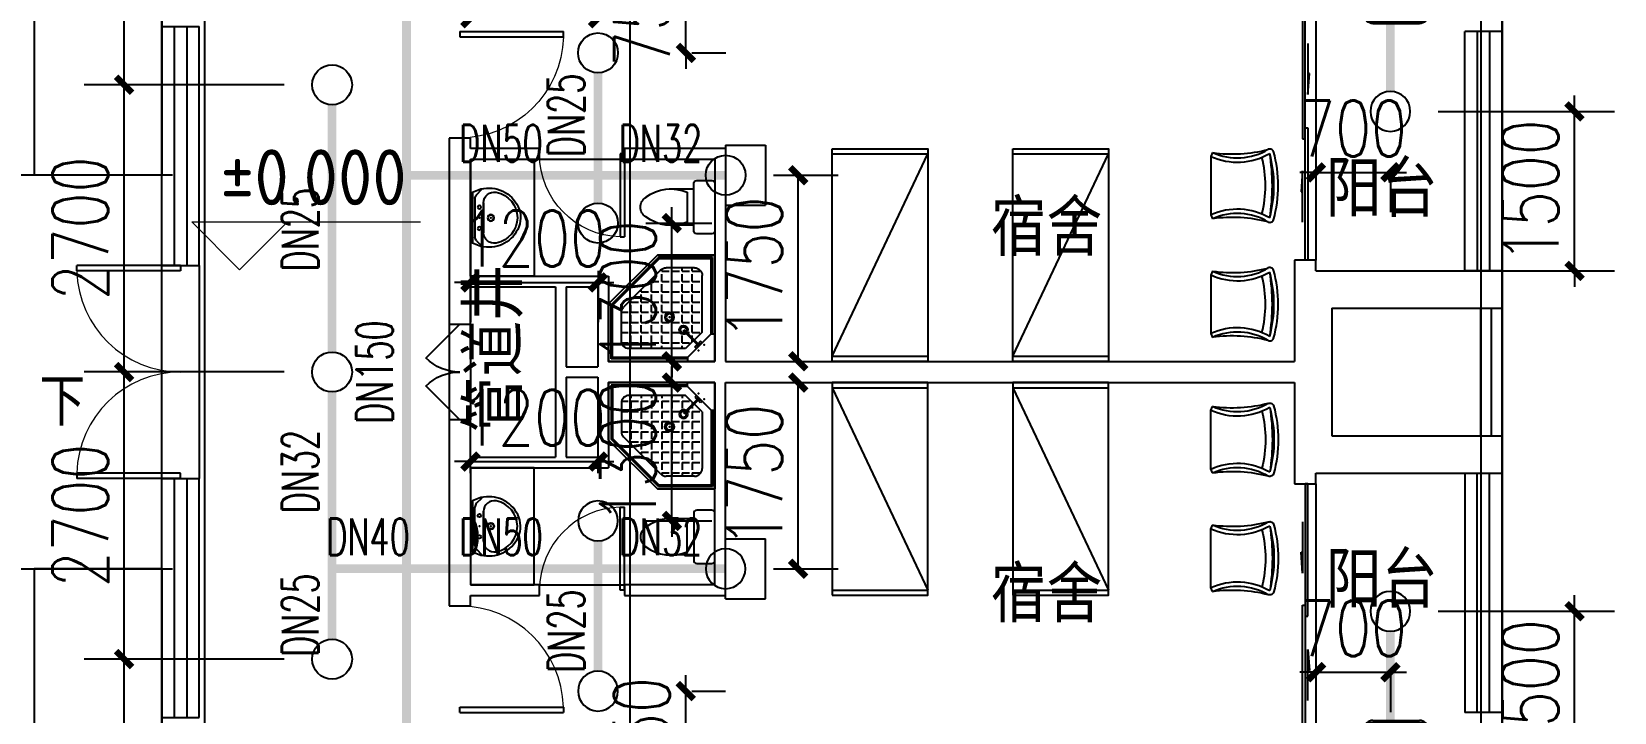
# Model space of a CAD drawing. Extents: x 0 to 2838408, y -923048 to 203859.
# Drawn here: x 2774338 to 2789219, y -232692 to -226292 of the extents above; entities that cross this region are included whole.
import ezdxf

# ---------------------------------------------------------------- set-up
doc = ezdxf.new("R2010")
doc.units = 0
doc.header["$LTSCALE"] = 1000
doc.layers.add('A-ANNO-IDEN-LEVL', color=3, linetype='Continuous', lineweight=0)
doc.layers.add('A-ANNO-TXT', color=7, linetype='Continuous', lineweight=0, plot=False)
for name, color, linetype in [('A-Fixt', 81, 'Continuous'), ('CLAYER', 7, 'Continuous'), ('DIM_喷淋', 3, 'Continuous'), ('DOOR_FIRE', 4, 'Continuous'), ('DOTE', 8, 'Continuous'), ('E2-栏杆', 92, 'Continuous'), ('E2-楼梯、坡道', 52, 'Continuous'), ('EQUIP_喷头', 7, 'Continuous'), ('GROUND', 2, 'Continuous'), ('PIPE-喷淋', 6, 'Continuous'), ('PUB_TEXT', 7, 'Continuous'), ('TEXT_喷淋', 7, 'Continuous'), ('TWT_DIM', 3, 'Continuous'), ('WALL', 9, 'Continuous'), ('WINDOW', 4, 'Continuous'), ('XREF', 8, 'Continuous'), ('洁具', 213, 'Continuous'), ('配景', 3, 'Continuous')]:
    doc.layers.add(name, color=color, linetype=linetype)
doc.styles.add('-黑体_T3', font='', dxfattribs={"width": 0.8})
doc.styles.add('_TCH_DIM_T3', font='SIMPLEX', dxfattribs={"width": 0.75, "bigfont": 'HZTXT'})
doc.styles.add('_TWT_PIPEDN', font='SIMPLEX', dxfattribs={"width": 0.8, "height": 2.3, "bigfont": 'HZTXT'})
doc.styles.get("Standard").update_dxf_attribs({"font": 'geniso.shx', "bigfont": 'hztxt.shx'})
doc.styles.get('-黑体_T3').set_extended_font_data('SimHei')
doc.dimstyles.new('_TWT_ARCH&&150', dxfattribs={"dimtxt": 525, "dimasz": 150, "dimexe": 375, "dimexo": 450, "dimgap": 150, "dimtad": 1, "dimdec": 0, "dimzin": 0, "dimdsep": 46, "dimtxsty": '_TCH_DIM_T3', "dimblk": 'ARCHTICK', "dimcen": 0.09, "dimclrt": 7, "dimazin": 2, "dimtfac": 1, "dimtdec": 0, "dimtix": 1, "dimtmove": 2, "dimatfit": 3, "dimfxl": 1, "dimtolj": 1, "dimtzin": 0, "dimarcsym": 0})

# ---------------------------------------------------------------- blocks, each defined once
blk = doc.blocks.new('1F平面-CAD导入_dwg_Drawing4_t3_dwg_$plan$00001613-474159-1F-927810-1F')
at = {"layer": '洁具'}
for p, q in [((-200, 170), (-430, 170)), ((-30, 250), (-170, 250)), ((-260, -140), (-260, 140)), ((-200, -170), (-200, -220)), ((-170, -250), (-30, -250))]:
    blk.add_line(p, q, dxfattribs=at)
for points in [[(-200, 220), (-200, 170), (-200, -170), (-430, -170)], [(0, -220), (0, 220)]]:
    blk.add_lwpolyline(points, dxfattribs=at)
for centre, radius, start, end in [((-413, -227), 398, 67.4505, 126.6381), ((-170, 220), 30, 90, 180), ((-30, 220), 30, 0, 90), ((-590, 0), 110, 123.4509, 236.5491), ((-413, 227), 398, 233.3619, 292.5495), ((-170, -220), 30, 180, 270), ((-30, -220), 30, 270, 0)]:
    blk.add_arc(centre, radius, start, end, dxfattribs=at)
blk = doc.blocks.new('$lvtry$00000169')
at = {"color": 0}
for p, q in [((259, -36), (259, 0)), ((259, -36), (36, -259)), ((276, -120), (120, -276)), ((151, -144), (298, -291)), ((259, -24), (976, -24)), ((259, -36), (964, -36)), ((270, -213), (270, -143)), ((276, -120), (808, -120)), ((366, -213), (366, -143)), ((462, -213), (462, -143)), ((558, -213), (558, -143)), ((655, -213), (655, -143)), ((751, -213), (751, -143)), ((847, -213), (847, -143)), ((964, -36), (976, -24)), ((964, -36), (964, -525)), ((976, -24), (976, -530)), ((36, -259), (0, -259)), ((24, -259), (24, -976)), ((36, -259), (36, -964)), ((120, -276), (120, -808)), ((144, -151), (291, -298)), ((173, -309), (173, -239)), ((183, -213), (205, -213)), ((220, -213), (243, -213)), ((270, -213), (340, -213)), ((270, -263), (270, -239)), ((366, -213), (436, -213)), ((366, -309), (366, -239)), ((462, -213), (532, -213)), ((462, -309), (462, -239)), ((558, -213), (628, -213)), ((558, -309), (558, -239)), ((655, -213), (725, -213)), ((655, -309), (655, -239)), ((751, -213), (821, -213)), ((751, -309), (751, -239)), ((847, -213), (880, -213)), ((847, -309), (847, -239)), ((880, -192), (880, -460)), ((120, -309), (147, -309)), ((120, -405), (147, -405)), ((173, -309), (243, -309)), ((173, -405), (173, -335)), ((173, -405), (243, -405)), ((173, -501), (173, -431)), ((270, -405), (270, -335)), ((270, -405), (340, -405)), ((270, -501), (270, -431)), ((334, -309), (340, -309)), ((366, -309), (436, -309)), ((366, -405), (366, -335)), ((366, -405), (379, -405)), ((366, -501), (366, -431)), ((462, -309), (532, -309)), ((462, -405), (462, -335)), ((462, -405), (532, -405)), ((462, -501), (462, -431)), ((558, -309), (628, -309)), ((558, -405), (558, -335)), ((558, -405), (628, -405)), ((558, -501), (558, -431)), ((655, -309), (725, -309)), ((655, -405), (655, -335)), ((655, -405), (725, -405)), ((655, -501), (655, -431)), ((751, -309), (821, -309)), ((751, -405), (751, -335)), ((751, -405), (821, -405)), ((751, -501), (751, -431)), ((847, -309), (880, -309)), ((847, -405), (847, -335)), ((847, -405), (880, -405)), ((847, -501), (847, -431)), ((120, -501), (147, -501)), ((173, -501), (243, -501)), ((173, -598), (173, -528)), ((270, -501), (340, -501)), ((270, -598), (270, -528)), ((366, -501), (436, -501)), ((366, -598), (366, -528)), ((462, -501), (532, -501)), ((462, -598), (462, -528)), ((859, -511), (511, -859)), ((964, -525), (525, -964)), ((976, -530), (530, -976)), ((558, -501), (628, -501)), ((558, -598), (558, -528)), ((655, -501), (725, -501)), ((655, -598), (655, -528)), ((751, -501), (821, -501)), ((751, -598), (751, -528)), ((847, -501), (867, -501)), ((964, -525), (976, -530)), ((120, -598), (147, -598)), ((120, -694), (147, -694)), ((173, -598), (243, -598)), ((173, -694), (173, -624)), ((173, -694), (243, -694)), ((173, -790), (173, -720)), ((270, -598), (340, -598)), ((270, -694), (270, -624)), ((270, -694), (340, -694)), ((270, -790), (270, -720)), ((366, -598), (436, -598)), ((366, -694), (366, -624)), ((366, -694), (436, -694)), ((366, -790), (366, -720)), ((462, -598), (532, -598)), ((462, -694), (462, -624)), ((462, -694), (532, -694)), ((462, -790), (462, -720)), ((558, -598), (628, -598)), ((558, -694), (558, -624)), ((558, -694), (628, -694)), ((558, -790), (558, -720)), ((655, -598), (725, -598)), ((655, -694), (655, -624)), ((655, -694), (676, -694)), ((751, -598), (773, -598)), ((120, -790), (147, -790)), ((173, -790), (243, -790)), ((173, -878), (173, -816)), ((192, -880), (460, -880)), ((270, -790), (340, -790)), ((270, -880), (270, -816)), ((366, -790), (436, -790)), ((366, -880), (366, -816)), ((462, -790), (532, -790)), ((462, -880), (462, -816)), ((558, -790), (580, -790)), ((36, -964), (24, -976)), ((24, -976), (530, -976)), ((36, -964), (525, -964)), ((525, -964), (530, -976))]:
    blk.add_line(p, q, dxfattribs=at)
blk.add_lwpolyline([(0, 0), (0, -1000), (540, -1000), (1000, -540), (1000, 0)], close=True)
for points in [[(0, 0), (0, -1000)], [(0, 0), (1000, 0)], [(1000, 0), (1000, -540)], [(190, -136), (178, -148), (162, -132), (174, -121)], [(136, -190), (148, -178), (132, -162), (121, -174)], [(1000, -540), (540, -1000)], [(0, -1000), (540, -1000)]]:
    blk.add_lwpolyline(points, close=True, dxfattribs=at)
for radius in [43.8, 31.1]:
    blk.add_circle((416, -428), radius, dxfattribs=at)
for centre, radius, start, end in [((808, -192), 72, 0, 90), ((296, -296), 40.6, 142.583, 128.4197), ((296, -296), 28.6, 145.828, 125.6599), ((808, -460), 72, 315, 0), ((192, -808), 72, 180, 270), ((460, -808), 72, 270, 315)]:
    blk.add_arc(centre, radius, start, end, dxfattribs=at)
for p in [(156, -102, 0), (103, -156, 0), (416, -428, 0)]:
    blk.add_point(p, dxfattribs=at)
blk = doc.blocks.new('$lvtry$00000178')
at = {"color": 0}
for p, q in [((-238, 0), (238, 0)), ((-214, -36), (-272, -91)), ((-180, -23), (180, -23)), ((-142, -105), (140, -105)), ((140, -105), (-142, -105)), ((216, -37), (268, -91))]:
    blk.add_line(p, q, dxfattribs=at)
blk.add_lwpolyline([(-104, -430, 0.224698), (110, -425, 0.348046), (269, -79), (239, 0), (-241, 0), (-271, -79, 0.356844)], format="xyb", close=True, dxfattribs=at)
for centre, radius in [((-100, -65), 16.3), ((1, -172), 31.6), ((100, -65), 16.3)]:
    blk.add_circle(centre, radius, dxfattribs=at)
at = {"color": 0, "lineweight": 13}
blk.add_circle((1, -172), 23, dxfattribs=at)
at = {"color": 0}
for centre, radius, start, end in [((-142, -205), 100, 90, 190.5602), ((-180, -73), 50, 90, 133.181), ((140, -205), 100, 349.4398, 90), ((180, -73), 50, 44.5607, 90), ((-1, -179), 243, 190.5602, 349.4398)]:
    blk.add_arc(centre, radius, start, end, dxfattribs=at)
for p in [(0, -65), (1, -172)]:
    blk.add_point(p, dxfattribs=at)
blk = doc.blocks.new('A$C70365C93')
at = {"layer": '洁具'}
blk.add_lwpolyline([(-1900, 2300), (-1900, 1700), (-800, 1700), (-800, 2300)], close=True, dxfattribs=at)
blk.add_blockref('$lvtry$00000178', (-1350, 2280), dxfattribs=at)
at = {"layer": '洁具', "rotation": 180}
blk.add_blockref('$lvtry$00000169', (0, 0), dxfattribs=at)
at = {"layer": '洁具', "extrusion": (0, 0, -1), "xscale": -1, "zscale": -1, "rotation": 90}
blk.add_blockref('1F平面-CAD导入_dwg_Drawing4_t3_dwg_$plan$00001613-474159-1F-927810-1F', (1450, 0), dxfattribs=at)
blk = doc.blocks.new('单人床')
at = {"layer": 'A-Fixt'}
for p, q in [((47774, 13973), (48674, 13973)), ((47774, 12073), (48674, 13973)), ((47774, 12073), (48674, 12073))]:
    blk.add_line(p, q, dxfattribs=at)
blk.add_lwpolyline([(47774, 14023), (48674, 14023), (48674, 12023), (47774, 12023), (47774, 14023)], dxfattribs=at)
blk = doc.blocks.new('CH_AP01')
for p, q in [((-311, 17), (-275, 0)), ((-275, 0), (275, 0)), ((275, 0), (311, 17))]:
    blk.add_line(p, q)
for centre, radius, start, end in [((0, -579), 1213, 74.7104, 105.2896), ((-307, 555), 37.8, 100.1859, 202.8359), ((-1658, 202), 1360, 352.1659, 14.4283), ((-824, 250), 563, 335.5038, 31.0903), ((0, -579), 1173, 75.0287, 104.9713), ((0, -1278), 1857, 80.611, 99.389), ((-824, 250), 603, 335.5038, 30.2691), ((0, -579), 1093, 75.8767, 104.1233), ((824, 250), 603, 149.7309, 204.4962), ((824, 250), 563, 148.9097, 204.4962), ((1658, 202), 1360, 165.5717, 187.8341), ((307, 555), 37.8, 337.1641, 79.8141)]:
    blk.add_arc(centre, radius, start, end)
blk = doc.blocks.new('A$C61295E98')
at = {"color": 3}
for p, q in [((544, 598), (0, 598)), ((0, 598), (0, 0)), ((161, 598), (161, 0)), ((170, 0), (170, 598)), ((603, 572), (603, 26)), ((624, 518), (624, 80)), ((544, 0), (0, 0))]:
    blk.add_line(p, q, dxfattribs=at)
for points in [[(82, 540), (75, 540), (75, 577), (82, 577)], [(82, 453), (75, 453), (75, 490), (82, 490)], [(82, 353), (75, 353), (75, 389), (82, 389)]]:
    blk.add_lwpolyline(points, close=True, dxfattribs=at)
for centre in [(74, 250), (74, 164), (74, 71)]:
    blk.add_circle(centre, 15.7, dxfattribs=at)
for centre, start, end in [((544, 518), 360, 90), ((544, 80), 270, 0)]:
    blk.add_arc(centre, 80, start, end, dxfattribs=at)
blk = doc.blocks.new('宿舍')
at = {"layer": 'A-Fixt'}
for p, q in [((47854, 13802), (48354, 15702)), ((48354, 13802), (47854, 15702)), ((47854, 13802), (48354, 13802))]:
    blk.add_line(p, q, dxfattribs=at)
for points in [[(47854, 8602), (48354, 8602), (48354, 15702), (47854, 15702)], [(47854, 10676), (47970, 10676), (47970, 11743), (47854, 11743)]]:
    blk.add_lwpolyline(points, close=True, dxfattribs=at)
at = {"xscale": -1, "rotation": 90}
for p in [(63677, 60475), (63677, 58775)]:
    blk.add_blockref('单人床', p, dxfattribs=at)
at = {"layer": 'A-Fixt', "xscale": -1, "rotation": 180}
for p in [(50002, 9140), (51117, 9140)]:
    blk.add_blockref('CH_AP01', p, dxfattribs=at)
at = {"layer": '配景', "color": 252}
blk.add_blockref('A$C61295E98', (47854, 7097), dxfattribs=at)
blk = doc.blocks.new('$TCHSYS$WIN2D')
for p, q in [((-0.5, 0.5), (0.5, 0.5)), ((-0.5, 0.5), (-0.5, -0.5)), ((0.5, 0.5), (0.5, -0.5)), ((0.5, 0.1667), (-0.5, 0.1667)), ((0.5, -0.1667), (-0.5, -0.1667)), ((-0.5, -0.5), (0.5, -0.5))]:
    blk.add_line(p, q)
blk = doc.blocks.new('$DorLib2D$00000002')
for p, q in [((-0.5, 0), (-0.5, 0.4875)), ((-0.475, 0.4875), (-0.5, 0.4875)), ((-0.475, 0), (-0.475, 0.4875)), ((0.475, 0), (0.475, 0.4875)), ((0.475, 0.4875), (0.5, 0.4875)), ((0.5, 0), (0.5, 0.4875)), ((-0.5, 0), (-0.475, 0)), ((0.5, 0), (0.475, 0))]:
    blk.add_line(p, q)
at = {"lineweight": 13}
for centre, start, end in [((-0.4875, 0), 0, 88.53072), ((0.4875, 0), 91.46928, 180)]:
    blk.add_arc(centre, 0.4875, start, end, dxfattribs=at)
blk = doc.blocks.new('$DorLib2D$00000116')
at = {"color": 0}
for p, q in [((-0.5, 0), (-0.146, 0.354)), ((0.5, 0), (0.146, 0.354))]:
    blk.add_line(p, q, dxfattribs=at)
for centre, start, end in [((-0.5, 0), 0, 45), ((0.5, 0), 135, 180)]:
    blk.add_arc(centre, 0.5, start, end, dxfattribs=at)
blk = doc.blocks.new('$DorLib2D$00000001')
for p, q in [((0.45, 0.975), (0.5, 0.975)), ((0.45, 0), (0.45, 0.975)), ((0.5, 0), (0.5, 0.975)), ((0.5, 0), (0.45, 0))]:
    blk.add_line(p, q)
at = {"lineweight": 13}
blk.add_arc((0.475, 0), 0.975, 91.4693, 180, dxfattribs=at)
blk = doc.blocks.new('$DorLib2D$00000131')
at = {"color": 0, "linetype": 'Continuous'}
for p, q in [((0.15, 0.125), (0.2319, 0.1973)), ((0.2319, 0.1973), (0.2319, 0.125)), ((-0.5, 0.125), (-0.5, 0)), ((0.0192, 0.125), (-0.5, 0.125)), ((0.0192, 0), (0.0192, 0.125)), ((0.35, 0.125), (0.15, 0.125)), ((-0.5, 0), (0.0192, 0)), ((-0.024, 0), (0.5, 0)), ((-0.024, -0.125), (-0.024, 0)), ((0.5, 0), (0.5, -0.125)), ((-0.35, -0.125), (-0.15, -0.125)), ((-0.2319, -0.1973), (-0.2319, -0.125)), ((-0.15, -0.125), (-0.2319, -0.1973)), ((0.5, -0.125), (-0.024, -0.125))]:
    blk.add_line(p, q, dxfattribs=at)
blk = doc.blocks.new('$WINLIB2D$00000001')
at = {"color": 0}
for points in [[(-0.5, 0.5), (-0.5, -0.5)], [(-0.5, 0.5), (0.5, 0.5)], [(0.5, -0.5), (0.5, 0.5)], [(0.5, 0.1667), (-0.5, 0.1667)], [(0.5, -0.1667), (-0.5, -0.1667)], [(-0.5, -0.5), (0.5, -0.5)]]:
    blk.add_lwpolyline(points, dxfattribs=at)
blk = doc.blocks.new('1F1')
at = {"layer": 'A-ANNO-IDEN-LEVL'}
for p, q in [((2440247.4, -228531.4), (2439797.4, -228081.4)), ((2439797.4, -228081.4), (2441948.3, -228081.4)), ((2440247.4, -228531.4), (2440697.4, -228081.4))]:
    blk.add_line(p, q, dxfattribs=at)
at = {"layer": 'DOOR_FIRE'}
for p, q in [((2442216.7, -229042.2), (2442216.7, -229942.2)), ((2442416.7, -229042.2), (2442416.7, -229942.2))]:
    blk.add_line(p, q, dxfattribs=at)
at = {"layer": 'DOTE'}
for p, q in [((2439916.7, -187892.2), (2439916.7, -271092.2)), ((2443916.7, -187892.2), (2443916.7, -271092.2)), ((2451916.7, -187892.2), (2451916.7, -271092.2))]:
    blk.add_line(p, q, dxfattribs=at)
at = {"layer": 'E2-栏杆'}
for points in [[(2451916.7, -230092.2), (2451916.7, -228892.2)], [(2452016.7, -230092.2), (2452016.7, -228892.2)]]:
    blk.add_lwpolyline(points, dxfattribs=at)
at = {"layer": 'E2-楼梯、坡道'}
blk.add_lwpolyline([(2439616.7, -227642.2), (2437816.7, -227642.2), (2437816.7, -231342.2), (2439616.7, -231342.2)], dxfattribs=at)
at = {"layer": 'GROUND'}
for p, q in [((2452116.7, -269292.2), (2452116.7, -189692.2)), ((2438316.7, -203192.2), (2438316.7, -227642.2)), ((2439516.7, -227642.2), (2438316.7, -227642.2)), ((2438316.7, -231342.2), (2438316.7, -249392.2)), ((2439516.7, -231342.2), (2438316.7, -231342.2))]:
    blk.add_line(p, q, dxfattribs=at)
for points in [[(2439516.7, -203192.2), (2439516.7, -227642.2)], [(2439516.7, -231342.2), (2439516.7, -249392.2)]]:
    blk.add_lwpolyline(points, dxfattribs=at)
at = {"layer": 'WALL'}
for p, q in [((2442416.7, -227292.2), (2442216.7, -227292.2)), ((2442216.7, -227292.2), (2442216.7, -227392.2)), ((2442416.7, -227392.2), (2442416.7, -227292.2)), ((2442216.7, -227392.2), (2442216.7, -228592.2)), ((2443066.7, -227392.2), (2442416.7, -227392.2)), ((2442416.7, -227492.2), (2442416.7, -228592.2)), ((2442416.7, -227492.2), (2443066.7, -227492.2)), ((2443066.7, -227492.2), (2443066.7, -227392.2)), ((2444816.7, -227392.2), (2443866.7, -227392.2)), ((2443866.7, -227392.2), (2443866.7, -227492.2)), ((2443866.7, -227492.2), (2444716.7, -227492.2)), ((2444716.7, -227492.2), (2444716.7, -229392.2)), ((2444816.7, -227392.2), (2444816.7, -229392.2)), ((2450366.7, -228442.2), (2450166.7, -228442.2)), ((2450166.7, -228442.2), (2450166.7, -228792.2)), ((2450366.7, -228542.2), (2450366.7, -228442.2)), ((2450366.7, -228542.2), (2451766.7, -228542.2)), ((2452116.7, -228542.2), (2451766.7, -228542.2)), ((2452116.7, -228892.2), (2452116.7, -228542.2)), ((2442216.7, -228592.2), (2442216.7, -229042.2)), ((2442416.7, -228592.2), (2443216.7, -228592.2)), ((2442416.7, -229042.2), (2442416.7, -228692.2)), ((2442416.7, -228692.2), (2443216.7, -228692.2)), ((2443216.7, -228592.2), (2443716.7, -228592.2)), ((2443216.7, -228692.2), (2443216.7, -229492.2)), ((2443316.7, -228692.2), (2443616.7, -228692.2)), ((2443316.7, -228692.2), (2443316.7, -229442.2)), ((2443616.7, -228692.2), (2443616.7, -229442.2)), ((2443716.7, -228592.2), (2443716.7, -229392.2)), ((2450166.7, -228792.2), (2450166.7, -229392.2)), ((2450516.7, -228892.2), (2450516.7, -229492.2)), ((2450516.7, -228892.2), (2452116.7, -228892.2)), ((2442216.7, -229042.2), (2442416.7, -229042.2)), ((2443316.7, -229442.2), (2443616.7, -229442.2)), ((2443716.7, -229392.2), (2444716.7, -229392.2)), ((2444816.7, -229392.2), (2450166.7, -229392.2)), ((2443216.7, -229492.2), (2443216.7, -230292.2)), ((2443316.7, -229542.2), (2443316.7, -230292.2)), ((2443316.7, -229542.2), (2443616.7, -229542.2)), ((2443616.7, -229542.2), (2443616.7, -230292.2)), ((2443716.7, -229592.2), (2443716.7, -230392.2)), ((2443716.7, -229592.2), (2444716.7, -229592.2)), ((2444716.7, -231492.2), (2444716.7, -229592.2)), ((2444816.7, -231592.2), (2444816.7, -229592.2)), ((2444816.7, -229592.2), (2450166.7, -229592.2)), ((2450166.7, -229592.2), (2450166.7, -230192.2)), ((2450516.7, -229492.2), (2450516.7, -230092.2)), ((2442416.7, -229942.2), (2442216.7, -229942.2)), ((2442216.7, -229942.2), (2442216.7, -230392.2)), ((2442416.7, -230292.2), (2442416.7, -229942.2)), ((2450166.7, -230192.2), (2450166.7, -230542.2)), ((2450516.7, -230092.2), (2452116.7, -230092.2)), ((2452116.7, -230442.2), (2452116.7, -230092.2)), ((2442416.7, -230292.2), (2443216.7, -230292.2)), ((2443316.7, -230292.2), (2443616.7, -230292.2)), ((2442216.7, -230392.2), (2442216.7, -231592.2)), ((2442416.7, -230392.2), (2442416.7, -231492.2)), ((2442416.7, -230392.2), (2443216.7, -230392.2)), ((2443216.7, -230392.2), (2443716.7, -230392.2)), ((2450366.7, -230542.2), (2450366.7, -230442.2)), ((2450366.7, -230442.2), (2451766.7, -230442.2)), ((2451766.7, -230442.2), (2452116.7, -230442.2)), ((2450166.7, -230542.2), (2450366.7, -230542.2)), ((2443066.7, -231492.2), (2442416.7, -231492.2)), ((2443066.7, -231592.2), (2443066.7, -231492.2)), ((2444716.7, -231492.2), (2443866.7, -231492.2)), ((2443866.7, -231492.2), (2443866.7, -231592.2)), ((2442216.7, -231592.2), (2442216.7, -231692.2)), ((2442216.7, -231692.2), (2442416.7, -231692.2)), ((2442416.7, -231592.2), (2443066.7, -231592.2)), ((2442416.7, -231692.2), (2442416.7, -231592.2)), ((2443866.7, -231592.2), (2444816.7, -231592.2))]:
    blk.add_line(p, q, dxfattribs=at)
blk.add_lwpolyline([(2439516.7, -201708), (2452116.7, -201692.2), (2452116.7, -257292.2), (2439516.7, -257308)], close=True, dxfattribs=at)
at = {"layer": 'WINDOW'}
for p, q in [((2450366.7, -226042.2), (2450366.7, -228442.2)), ((2443066.7, -227492.2), (2443866.7, -227492.2)), ((2439866.7, -228492.2), (2439866.7, -230492.2)), ((2450366.7, -230542.2), (2450366.7, -232942.2)), ((2443066.7, -231492.2), (2443866.7, -231492.2))]:
    blk.add_line(p, q, dxfattribs=at)
at = {"xscale": -1}
for name, p, rotation in [('宿舍', (2458518.4, -177738.4), 90.00000000864915), ('A$C70365C93', (2444716.7, -229392.2), 90)]:
    blk.add_blockref(name, p, dxfattribs=dict(at, rotation=rotation))
for name, p, rotation in [('A$C70365C93', (2444716.7, -229592.2), 90), ('宿舍', (2458518.4, -281246), 90.00000000459067)]:
    blk.add_blockref(name, p, dxfattribs=dict(rotation=rotation))
at = {"layer": 'DOOR_FIRE', "xscale": 900, "yscale": -900, "zscale": 200, "rotation": 269.9999999999852}
blk.add_blockref('$DorLib2D$00000116', (2442316.7, -229492.2), dxfattribs=at)
at = {"layer": 'WINDOW'}
for name, p, xscale, yscale, zscale, rotation in [('$DorLib2D$00000131', (2450266.7, -227242.2), -2400, 200, -2400, 270), ('$TCHSYS$WIN2D', (2439691.7, -227367.2), -2249.999999997905, -350, -2249.999999997905, 270.0000000003765), ('$DorLib2D$00000001', (2442316.7, -226792.2), 1000, -1000, 1000, 90), ('$WINLIB2D$00000001', (2451941.7, -227417.2), 2249.999999993481, 350, 2249.999999993481, 90), ('$DorLib2D$00000002', (2439691.7, -229492.2), -2000, -2000, -2000, 270.0000000003765), ('$TCHSYS$WIN2D', (2439691.7, -231617.2), -2249.999999997905, -350, -2249.999999997905, 270.0000000003765), ('$WINLIB2D$00000001', (2451941.7, -231567.2), -2249.999999993481, 350, -2249.999999993481, 90), ('$DorLib2D$00000131', (2450266.7, -231742.2), 2400, 200, 2400, 270), ('$DorLib2D$00000001', (2442316.7, -232192.2), -1000, -1000, -1000, 90)]:
    blk.add_blockref(name, p, dxfattribs=dict(at, xscale=xscale, yscale=yscale, zscale=zscale, rotation=rotation))
at = {"layer": 'WINDOW', "xscale": 800, "zscale": 800}
for p, yscale in [((2443466.7, -227442.2), -800), ((2443466.7, -231542.2), 800)]:
    blk.add_blockref('$DorLib2D$00000001', p, dxfattribs=dict(at, yscale=yscale))
at = {"layer": 'A-ANNO-TXT', "color": 7}
blk.add_text('%%P0.000', height=525, dxfattribs=at).set_placement((2440065.4, -227923.9))
at = {"layer": 'A-ANNO-TXT', "color": 7, "style": '-黑体_T3', "width": 0.8}
blk.add_text('下', height=394.3, dxfattribs=at).set_placement((2438364.6, -229954.7))
at = {"layer": 'CLAYER'}
blk.add_text('管道井', height=525, rotation=90, dxfattribs=at).set_placement((2442903.7, -230059.8))
at = {"layer": 'PUB_TEXT'}
for s, p in [('阳台', (2450461.5, -228034.4)), ('宿舍', (2447308.9, -228400.1)), ('阳台', (2450461.5, -231709.9)), ('宿舍', (2447308.9, -231845.6))]:
    blk.add_text(s, height=525, dxfattribs=at).set_placement(p)
blk = doc.blocks.new('_ArchTick')
at = {"color": 0, "linetype": 'ByBlock', "const_width": 0.4}
blk.add_lwpolyline([(-0.5, -0.5), (0.5, 0.5)], dxfattribs=at)
blk = doc.blocks.new('*D1227')
at = {"layer": 'Defpoints', "color": 0, "linetype": 'ByBlock', "transparency": 16777216}
for p in [(2787113, -231742), (2788844, -231742), (2787113, -233242)]:
    blk.add_point(p, dxfattribs=at)
at = {"layer": 'TWT_DIM', "color": 0, "linetype": 'ByBlock', "lineweight": -2, "transparency": 16777216}
for p, q in [((2788844, -231742), (2788844, -231592)), ((2787563, -231742), (2789219, -231742)), ((2788844, -233242), (2788844, -231742)), ((2787563, -233242), (2789219, -233242)), ((2788844, -233242), (2788844, -233392))]:
    blk.add_line(p, q, dxfattribs=at)
at = {"layer": 'TWT_DIM', "color": 0, "linetype": 'ByBlock', "lineweight": -2, "transparency": 16777216, "xscale": 150, "yscale": 150, "zscale": 150}
for p, rotation in [((2788844, -231742), 270), ((2788844, -233242), 90)]:
    blk.add_blockref('_ArchTick', p, dxfattribs=dict(at, rotation=rotation))
at = {"layer": 'TWT_DIM', "color": 7, "linetype": 'ByBlock', "transparency": 16777216, "insert": (2788431, -232492), "char_height": 525, "attachment_point": 5, "rotation": 90, "style": '_TCH_DIM_T3'}
blk.add_mtext('\\A1;1500', dxfattribs=at)
blk = doc.blocks.new('*D1228')
at = {"layer": 'Defpoints', "color": 0, "linetype": 'ByBlock', "transparency": 16777216}
for p in [(2786413, -231842), (2787113, -231842), (2787113, -232315)]:
    blk.add_point(p, dxfattribs=at)
at = {"layer": 'TWT_DIM', "color": 0, "linetype": 'ByBlock', "lineweight": -2, "transparency": 16777216}
for p, q in [((2786413, -232315), (2786263, -232315)), ((2786413, -232292), (2786413, -232690)), ((2786413, -232315), (2787113, -232315)), ((2787113, -232292), (2787113, -232690)), ((2787113, -232315), (2787263, -232315))]:
    blk.add_line(p, q, dxfattribs=at)
at = {"layer": 'TWT_DIM', "color": 0, "linetype": 'ByBlock', "lineweight": -2, "transparency": 16777216, "xscale": 150, "yscale": 150, "zscale": 150}
blk.add_blockref('_ArchTick', (2786413, -232315), dxfattribs=at)
at = {"layer": 'TWT_DIM', "color": 0, "linetype": 'ByBlock', "lineweight": -2, "transparency": 16777216, "xscale": 150, "yscale": 150, "zscale": 150, "rotation": 180}
blk.add_blockref('_ArchTick', (2787113, -232315), dxfattribs=at)
at = {"layer": 'TWT_DIM', "color": 7, "linetype": 'ByBlock', "transparency": 16777216, "insert": (2786763, -231902), "char_height": 525, "attachment_point": 5, "style": '_TCH_DIM_T3'}
blk.add_mtext('\\A1;700', dxfattribs=at)
blk = doc.blocks.new('*D1237')
at = {"layer": 'Defpoints', "color": 0, "linetype": 'ByBlock', "transparency": 16777216}
for p in [(2779663, -228092), (2780357, -228092), (2779663, -229392)]:
    blk.add_point(p, dxfattribs=at)
at = {"layer": 'TWT_DIM', "color": 0, "linetype": 'ByBlock', "lineweight": -2, "transparency": 16777216}
for p, q in [((2780357, -228092), (2780357, -227942)), ((2780113, -228092), (2780732, -228092)), ((2780357, -229392), (2780357, -228092)), ((2780113, -229392), (2780732, -229392)), ((2780357, -229392), (2780357, -229542))]:
    blk.add_line(p, q, dxfattribs=at)
at = {"layer": 'TWT_DIM', "color": 0, "linetype": 'ByBlock', "lineweight": -2, "transparency": 16777216, "xscale": 150, "yscale": 150, "zscale": 150}
for p, rotation in [((2780357, -228092), 270), ((2780357, -229392), 90)]:
    blk.add_blockref('_ArchTick', p, dxfattribs=dict(at, rotation=rotation))
at = {"layer": 'TWT_DIM', "color": 7, "linetype": 'ByBlock', "transparency": 16777216, "insert": (2779945, -228742), "char_height": 525, "attachment_point": 5, "rotation": 90, "style": '_TCH_DIM_T3'}
blk.add_mtext('\\A1;1300', dxfattribs=at)
blk = doc.blocks.new('*D1238')
at = {"layer": 'Defpoints', "color": 0, "linetype": 'ByBlock', "transparency": 16777216}
for p in [(2779663, -229592), (2780357, -229592), (2779663, -230892)]:
    blk.add_point(p, dxfattribs=at)
at = {"layer": 'TWT_DIM', "color": 0, "linetype": 'ByBlock', "lineweight": -2, "transparency": 16777216}
for p, q in [((2780357, -229592), (2780357, -229442)), ((2780113, -229592), (2780732, -229592)), ((2780357, -230892), (2780357, -229592)), ((2780113, -230892), (2780732, -230892)), ((2780357, -230892), (2780357, -231042))]:
    blk.add_line(p, q, dxfattribs=at)
at = {"layer": 'TWT_DIM', "color": 0, "linetype": 'ByBlock', "lineweight": -2, "transparency": 16777216, "xscale": 150, "yscale": 150, "zscale": 150}
for p, rotation in [((2780357, -229592), 270), ((2780357, -230892), 90)]:
    blk.add_blockref('_ArchTick', p, dxfattribs=dict(at, rotation=rotation))
at = {"layer": 'TWT_DIM', "color": 7, "linetype": 'ByBlock', "transparency": 16777216, "insert": (2779945, -230242), "char_height": 525, "attachment_point": 5, "rotation": 90, "style": '_TCH_DIM_T3'}
blk.add_mtext('\\A1;1300', dxfattribs=at)
blk = doc.blocks.new('*D1239')
at = {"layer": 'Defpoints', "color": 0, "linetype": 'ByBlock', "transparency": 16777216}
for p in [(2780863, -229592), (2781545, -229592), (2780863, -231342)]:
    blk.add_point(p, dxfattribs=at)
at = {"layer": 'TWT_DIM', "color": 0, "linetype": 'ByBlock', "lineweight": -2, "transparency": 16777216}
for p, q in [((2781313, -229592), (2781920, -229592)), ((2781545, -231342), (2781545, -229592)), ((2781313, -231342), (2781920, -231342))]:
    blk.add_line(p, q, dxfattribs=at)
at = {"layer": 'TWT_DIM', "color": 0, "linetype": 'ByBlock', "lineweight": -2, "transparency": 16777216, "xscale": 150, "yscale": 150, "zscale": 150}
for p, rotation in [((2781545, -229592), 90), ((2781545, -231342), 270)]:
    blk.add_blockref('_ArchTick', p, dxfattribs=dict(at, rotation=rotation))
at = {"layer": 'TWT_DIM', "color": 7, "linetype": 'ByBlock', "transparency": 16777216, "insert": (2781132, -230467), "char_height": 525, "attachment_point": 5, "rotation": 90, "style": '_TCH_DIM_T3'}
blk.add_mtext('\\A1;1750', dxfattribs=at)
blk = doc.blocks.new('*D1240')
at = {"layer": 'Defpoints', "color": 0, "linetype": 'ByBlock', "transparency": 16777216}
for p in [(2780094, -232492), (2780487, -232492), (2780094, -233242)]:
    blk.add_point(p, dxfattribs=at)
at = {"layer": 'TWT_DIM', "color": 0, "linetype": 'ByBlock', "lineweight": -2, "transparency": 16777216}
for p, q in [((2780487, -232492), (2780487, -232342)), ((2780487, -233242), (2780487, -232492)), ((2780544, -232492), (2780862, -232492)), ((2780487, -233242), (2780487, -233392)), ((2780544, -233242), (2780862, -233242))]:
    blk.add_line(p, q, dxfattribs=at)
at = {"layer": 'TWT_DIM', "color": 0, "linetype": 'ByBlock', "lineweight": -2, "transparency": 16777216, "xscale": 150, "yscale": 150, "zscale": 150}
for p, rotation in [((2780487, -232492), 270), ((2780487, -233242), 90)]:
    blk.add_blockref('_ArchTick', p, dxfattribs=dict(at, rotation=rotation))
at = {"layer": 'TWT_DIM', "color": 7, "linetype": 'ByBlock', "transparency": 16777216, "insert": (2780075, -232867), "char_height": 525, "attachment_point": 5, "rotation": 90, "style": '_TCH_DIM_T3'}
blk.add_mtext('\\A1;750', dxfattribs=at)
blk = doc.blocks.new('*D1241')
at = {"layer": 'Defpoints', "color": 0, "linetype": 'ByBlock', "transparency": 16777216}
for p in [(2779663, -230334), (2778463, -230892), (2779663, -230892)]:
    blk.add_point(p, dxfattribs=at)
at = {"layer": 'TWT_DIM', "color": 0, "linetype": 'ByBlock', "lineweight": -2, "transparency": 16777216}
for p, q in [((2778463, -230442), (2778463, -229959)), ((2779663, -230442), (2779663, -229959)), ((2778463, -230334), (2778313, -230334)), ((2778463, -230334), (2779663, -230334)), ((2779663, -230334), (2779813, -230334))]:
    blk.add_line(p, q, dxfattribs=at)
at = {"layer": 'TWT_DIM', "color": 0, "linetype": 'ByBlock', "lineweight": -2, "transparency": 16777216, "xscale": 150, "yscale": 150, "zscale": 150}
blk.add_blockref('_ArchTick', (2778463, -230334), dxfattribs=at)
at = {"layer": 'TWT_DIM', "color": 0, "linetype": 'ByBlock', "lineweight": -2, "transparency": 16777216, "xscale": 150, "yscale": 150, "zscale": 150, "rotation": 180}
blk.add_blockref('_ArchTick', (2779663, -230334), dxfattribs=at)
at = {"layer": 'TWT_DIM', "color": 7, "linetype": 'ByBlock', "transparency": 16777216, "insert": (2779063, -229922), "char_height": 525, "attachment_point": 5, "style": '_TCH_DIM_T3'}
blk.add_mtext('\\A1;1200', dxfattribs=at)
blk = doc.blocks.new('*D1242')
at = {"layer": 'Defpoints', "color": 0, "linetype": 'ByBlock', "transparency": 16777216}
for p in [(2780863, -227642), (2781545, -227642), (2780863, -229392)]:
    blk.add_point(p, dxfattribs=at)
at = {"layer": 'TWT_DIM', "color": 0, "linetype": 'ByBlock', "lineweight": -2, "transparency": 16777216}
for p, q in [((2781313, -227642), (2781920, -227642)), ((2781545, -229392), (2781545, -227642)), ((2781313, -229392), (2781920, -229392))]:
    blk.add_line(p, q, dxfattribs=at)
at = {"layer": 'TWT_DIM', "color": 0, "linetype": 'ByBlock', "lineweight": -2, "transparency": 16777216, "xscale": 150, "yscale": 150, "zscale": 150}
for p, rotation in [((2781545, -227642), 90), ((2781545, -229392), 270)]:
    blk.add_blockref('_ArchTick', p, dxfattribs=dict(at, rotation=rotation))
at = {"layer": 'TWT_DIM', "color": 7, "linetype": 'ByBlock', "transparency": 16777216, "insert": (2781132, -228517), "char_height": 525, "attachment_point": 5, "rotation": 90, "style": '_TCH_DIM_T3'}
blk.add_mtext('\\A1;1750', dxfattribs=at)
blk = doc.blocks.new('*D1243')
at = {"layer": 'Defpoints', "color": 0, "linetype": 'ByBlock', "transparency": 16777216}
for p in [(2780095, -225742), (2780489, -225742), (2780095, -226492)]:
    blk.add_point(p, dxfattribs=at)
at = {"layer": 'TWT_DIM', "color": 0, "linetype": 'ByBlock', "lineweight": -2, "transparency": 16777216}
for p, q in [((2780489, -225742), (2780489, -225592)), ((2780489, -226492), (2780489, -225742)), ((2780545, -225742), (2780864, -225742)), ((2780489, -226492), (2780489, -226642)), ((2780545, -226492), (2780864, -226492))]:
    blk.add_line(p, q, dxfattribs=at)
at = {"layer": 'TWT_DIM', "color": 0, "linetype": 'ByBlock', "lineweight": -2, "transparency": 16777216, "xscale": 150, "yscale": 150, "zscale": 150}
for p, rotation in [((2780489, -225742), 270), ((2780489, -226492), 90)]:
    blk.add_blockref('_ArchTick', p, dxfattribs=dict(at, rotation=rotation))
at = {"layer": 'TWT_DIM', "color": 7, "linetype": 'ByBlock', "transparency": 16777216, "insert": (2780076, -226117), "char_height": 525, "attachment_point": 5, "rotation": 90, "style": '_TCH_DIM_T3'}
blk.add_mtext('\\A1;750', dxfattribs=at)
blk = doc.blocks.new('*D1244')
at = {"layer": 'Defpoints', "color": 0, "linetype": 'ByBlock', "transparency": 16777216}
for p in [(2778463, -228092), (2779663, -228092), (2779663, -228650)]:
    blk.add_point(p, dxfattribs=at)
at = {"layer": 'TWT_DIM', "color": 0, "linetype": 'ByBlock', "lineweight": -2, "transparency": 16777216}
for p, q in [((2778463, -228542), (2778463, -229025)), ((2779663, -228542), (2779663, -229025)), ((2778463, -228650), (2778313, -228650)), ((2778463, -228650), (2779663, -228650)), ((2779663, -228650), (2779813, -228650))]:
    blk.add_line(p, q, dxfattribs=at)
at = {"layer": 'TWT_DIM', "color": 0, "linetype": 'ByBlock', "lineweight": -2, "transparency": 16777216, "xscale": 150, "yscale": 150, "zscale": 150}
blk.add_blockref('_ArchTick', (2778463, -228650), dxfattribs=at)
at = {"layer": 'TWT_DIM', "color": 0, "linetype": 'ByBlock', "lineweight": -2, "transparency": 16777216, "xscale": 150, "yscale": 150, "zscale": 150, "rotation": 180}
blk.add_blockref('_ArchTick', (2779663, -228650), dxfattribs=at)
at = {"layer": 'TWT_DIM', "color": 7, "linetype": 'ByBlock', "transparency": 16777216, "insert": (2779063, -228237), "char_height": 525, "attachment_point": 5, "style": '_TCH_DIM_T3'}
blk.add_mtext('\\A1;1200', dxfattribs=at)
blk = doc.blocks.new('*D1245')
at = {"layer": 'Defpoints', "color": 0, "linetype": 'ByBlock', "transparency": 16777216}
for p in [(2779663, -226166), (2778463, -226492), (2779663, -226492)]:
    blk.add_point(p, dxfattribs=at)
at = {"layer": 'TWT_DIM', "color": 0, "linetype": 'ByBlock', "lineweight": -2, "transparency": 16777216}
for p, q in [((2778463, -226042), (2778463, -225791)), ((2779663, -226042), (2779663, -225791)), ((2778463, -226166), (2778313, -226166)), ((2778463, -226166), (2779663, -226166)), ((2779663, -226166), (2779813, -226166))]:
    blk.add_line(p, q, dxfattribs=at)
at = {"layer": 'TWT_DIM', "color": 0, "linetype": 'ByBlock', "lineweight": -2, "transparency": 16777216, "xscale": 150, "yscale": 150, "zscale": 150}
blk.add_blockref('_ArchTick', (2778463, -226166), dxfattribs=at)
at = {"layer": 'TWT_DIM', "color": 0, "linetype": 'ByBlock', "lineweight": -2, "transparency": 16777216, "xscale": 150, "yscale": 150, "zscale": 150, "rotation": 180}
blk.add_blockref('_ArchTick', (2779663, -226166), dxfattribs=at)
at = {"layer": 'TWT_DIM', "color": 7, "linetype": 'ByBlock', "transparency": 16777216, "insert": (2779063, -225753), "char_height": 525, "attachment_point": 5, "style": '_TCH_DIM_T3'}
blk.add_mtext('\\A1;1200', dxfattribs=at)
blk = doc.blocks.new('*D1251')
at = {"layer": 'Defpoints', "color": 0, "linetype": 'ByBlock', "transparency": 16777216}
for p in [(2787113, -227042), (2788844, -227042), (2787113, -228542)]:
    blk.add_point(p, dxfattribs=at)
at = {"layer": 'TWT_DIM', "color": 0, "linetype": 'ByBlock', "lineweight": -2, "transparency": 16777216}
for p, q in [((2788844, -227042), (2788844, -226892)), ((2787563, -227042), (2789219, -227042)), ((2788844, -228542), (2788844, -227042)), ((2787563, -228542), (2789219, -228542)), ((2788844, -228542), (2788844, -228692))]:
    blk.add_line(p, q, dxfattribs=at)
at = {"layer": 'TWT_DIM', "color": 0, "linetype": 'ByBlock', "lineweight": -2, "transparency": 16777216, "xscale": 150, "yscale": 150, "zscale": 150}
for p, rotation in [((2788844, -227042), 270), ((2788844, -228542), 90)]:
    blk.add_blockref('_ArchTick', p, dxfattribs=dict(at, rotation=rotation))
at = {"layer": 'TWT_DIM', "color": 7, "linetype": 'ByBlock', "transparency": 16777216, "insert": (2788431, -227792), "char_height": 525, "attachment_point": 5, "rotation": 90, "style": '_TCH_DIM_T3'}
blk.add_mtext('\\A1;1500', dxfattribs=at)
blk = doc.blocks.new('*D1252')
at = {"layer": 'Defpoints', "color": 0, "linetype": 'ByBlock', "transparency": 16777216}
for p in [(2786413, -227142), (2787113, -227142), (2787113, -227615)]:
    blk.add_point(p, dxfattribs=at)
at = {"layer": 'TWT_DIM', "color": 0, "linetype": 'ByBlock', "lineweight": -2, "transparency": 16777216}
for p, q in [((2786413, -227615), (2786263, -227615)), ((2786413, -227592), (2786413, -227990)), ((2786413, -227615), (2787113, -227615)), ((2787113, -227592), (2787113, -227990)), ((2787113, -227615), (2787263, -227615))]:
    blk.add_line(p, q, dxfattribs=at)
at = {"layer": 'TWT_DIM', "color": 0, "linetype": 'ByBlock', "lineweight": -2, "transparency": 16777216, "xscale": 150, "yscale": 150, "zscale": 150}
blk.add_blockref('_ArchTick', (2786413, -227615), dxfattribs=at)
at = {"layer": 'TWT_DIM', "color": 0, "linetype": 'ByBlock', "lineweight": -2, "transparency": 16777216, "xscale": 150, "yscale": 150, "zscale": 150, "rotation": 180}
blk.add_blockref('_ArchTick', (2787113, -227615), dxfattribs=at)
at = {"layer": 'TWT_DIM', "color": 7, "linetype": 'ByBlock', "transparency": 16777216, "insert": (2786763, -227202), "char_height": 525, "attachment_point": 5, "style": '_TCH_DIM_T3'}
blk.add_mtext('\\A1;700', dxfattribs=at)
blk = doc.blocks.new('*D1317')
at = {"layer": 'Defpoints', "color": 0, "linetype": 'ByBlock', "transparency": 16777216}
for p in [(2775207, -232192), (2777163, -232192), (2777163, -234792)]:
    blk.add_point(p, dxfattribs=at)
at = {"layer": 'DIM_喷淋', "color": 0, "linetype": 'ByBlock', "lineweight": -2, "transparency": 16777216}
for p, q in [((2776713, -232192), (2774832, -232192)), ((2775207, -234792), (2775207, -232192)), ((2776713, -234792), (2774832, -234792))]:
    blk.add_line(p, q, dxfattribs=at)
at = {"layer": 'DIM_喷淋', "color": 0, "linetype": 'ByBlock', "lineweight": -2, "transparency": 16777216, "xscale": 150, "yscale": 150, "zscale": 150}
for p, rotation in [((2775207, -232192), 90), ((2775207, -234792), 270)]:
    blk.add_blockref('_ArchTick', p, dxfattribs=dict(at, rotation=rotation))
at = {"layer": 'DIM_喷淋', "color": 7, "linetype": 'ByBlock', "transparency": 16777216, "insert": (2774795, -233492), "char_height": 525, "attachment_point": 5, "rotation": 90, "style": '_TCH_DIM_T3'}
blk.add_mtext('\\A1;2600', dxfattribs=at)
blk = doc.blocks.new('*D1318')
at = {"layer": 'Defpoints', "color": 0, "linetype": 'ByBlock', "transparency": 16777216}
for p in [(2775207, -229492), (2777163, -229492), (2777163, -232192)]:
    blk.add_point(p, dxfattribs=at)
at = {"layer": 'DIM_喷淋', "color": 0, "linetype": 'ByBlock', "lineweight": -2, "transparency": 16777216}
for p, q in [((2776713, -229492), (2774832, -229492)), ((2775207, -232192), (2775207, -229492)), ((2776713, -232192), (2774832, -232192))]:
    blk.add_line(p, q, dxfattribs=at)
at = {"layer": 'DIM_喷淋', "color": 0, "linetype": 'ByBlock', "lineweight": -2, "transparency": 16777216, "xscale": 150, "yscale": 150, "zscale": 150}
for p, rotation in [((2775207, -229492), 90), ((2775207, -232192), 270)]:
    blk.add_blockref('_ArchTick', p, dxfattribs=dict(at, rotation=rotation))
at = {"layer": 'DIM_喷淋', "color": 7, "linetype": 'ByBlock', "transparency": 16777216, "insert": (2774795, -230842), "char_height": 525, "attachment_point": 5, "rotation": 90, "style": '_TCH_DIM_T3'}
blk.add_mtext('\\A1;2700', dxfattribs=at)
blk = doc.blocks.new('*D1319')
at = {"layer": 'Defpoints', "color": 0, "linetype": 'ByBlock', "transparency": 16777216}
for p in [(2775207, -226792), (2777163, -226792), (2777163, -229492)]:
    blk.add_point(p, dxfattribs=at)
at = {"layer": 'DIM_喷淋', "color": 0, "linetype": 'ByBlock', "lineweight": -2, "transparency": 16777216}
for p, q in [((2776713, -226792), (2774832, -226792)), ((2775207, -229492), (2775207, -226792)), ((2776713, -229492), (2774832, -229492))]:
    blk.add_line(p, q, dxfattribs=at)
at = {"layer": 'DIM_喷淋', "color": 0, "linetype": 'ByBlock', "lineweight": -2, "transparency": 16777216, "xscale": 150, "yscale": 150, "zscale": 150}
for p, rotation in [((2775207, -226792), 90), ((2775207, -229492), 270)]:
    blk.add_blockref('_ArchTick', p, dxfattribs=dict(at, rotation=rotation))
at = {"layer": 'DIM_喷淋', "color": 7, "linetype": 'ByBlock', "transparency": 16777216, "insert": (2774795, -228142), "char_height": 525, "attachment_point": 5, "rotation": 90, "style": '_TCH_DIM_T3'}
blk.add_mtext('\\A1;2700', dxfattribs=at)
blk = doc.blocks.new('*D1320')
at = {"layer": 'Defpoints', "color": 0, "linetype": 'ByBlock', "transparency": 16777216}
for p in [(2775207, -224192), (2777163, -224192), (2777163, -226792)]:
    blk.add_point(p, dxfattribs=at)
at = {"layer": 'DIM_喷淋', "color": 0, "linetype": 'ByBlock', "lineweight": -2, "transparency": 16777216}
for p, q in [((2776713, -224192), (2774832, -224192)), ((2775207, -226792), (2775207, -224192)), ((2776713, -226792), (2774832, -226792))]:
    blk.add_line(p, q, dxfattribs=at)
at = {"layer": 'DIM_喷淋', "color": 0, "linetype": 'ByBlock', "lineweight": -2, "transparency": 16777216, "xscale": 150, "yscale": 150, "zscale": 150}
for p, rotation in [((2775207, -224192), 90), ((2775207, -226792), 270)]:
    blk.add_blockref('_ArchTick', p, dxfattribs=dict(at, rotation=rotation))
at = {"layer": 'DIM_喷淋', "color": 7, "linetype": 'ByBlock', "transparency": 16777216, "insert": (2774795, -225492), "char_height": 525, "attachment_point": 5, "rotation": 90, "style": '_TCH_DIM_T3'}
blk.add_mtext('\\A1;2600', dxfattribs=at)
blk = doc.blocks.new('$TwtSys$00000125')
blk.add_circle((0, 0, 0), 1)
blk = doc.blocks.new('$TwtSys$00000131')
for p, q in [((-1.5, 0), (-1.5, 2)), ((-1.5, 2), (1.5, 2)), ((1.5, 0, 0), (1.5, 2, 0)), ((-1.5, 0), (-1, 0)), ((1, 0, 0), (1.5, 0, 0))]:
    blk.add_line(p, q)
blk.add_circle((0, 0), 1)

msp = doc.modelspace()

# ---------------------------------------------------------------- linework, layer by layer
at = {"layer": 'PIPE-喷淋', "linetype": 'ByBlock', "ltscale": 1.5, "const_width": 82.5}
for points in [[(2777862.5, -223342.2), (2777862.5, -227642.2)], [(2787112.5, -226854.7), (2787112.5, -224079.7)], [(2779662.5, -226679.7), (2779662.5, -227642.2)], [(2777162.5, -229304.7), (2777162.5, -226979.7)], [(2777862.5, -227642.2), (2777862.5, -231342.2)], [(2779662.5, -227642.2), (2777862.5, -227642.2)], [(2780862.5, -227642.2), (2779662.5, -227642.2)], [(2779662.5, -227642.2), (2779662.5, -227904.7)], [(2777162.5, -231342.2), (2777162.5, -229679.7)], [(2779662.5, -231079.7), (2779662.5, -231342.2)], [(2777162.5, -232004.7), (2777162.5, -231342.2)], [(2777162.5, -231342.2), (2777862.5, -231342.2)], [(2779662.5, -231342.2), (2777862.5, -231342.2)], [(2777862.5, -231342.2), (2777862.5, -235642.2)], [(2780862.5, -231342.2), (2779662.5, -231342.2)], [(2779662.5, -231342.2), (2779662.5, -232304.7)], [(2787112.5, -234704.7), (2787112.5, -231929.7)]]:
    msp.add_lwpolyline(points, dxfattribs=at)

# ---------------------------------------------------------------- block references
at = {"layer": 'EQUIP_喷头', "linetype": 'ByBlock', "xscale": 187.5, "zscale": 187.5}
for name, p, yscale, rotation in [('$TwtSys$00000125', (2779662.5, -226492.2), 187.5, 270), ('$TwtSys$00000131', (2780862.5, -227642.2), 187.5, 270), ('$TwtSys$00000125', (2779662.5, -228092.2), 187.5, 270), ('$TwtSys$00000125', (2779662.5, -230892.2), -187.5, 89.99999999999999), ('$TwtSys$00000131', (2780862.5, -231342.2), -187.5, 89.99999999999999), ('$TwtSys$00000125', (2779662.5, -232492.2), -187.5, 89.99999999999999)]:
    msp.add_blockref(name, p, dxfattribs=dict(at, yscale=yscale, rotation=rotation))
for p, yscale in [((2777162.5, -226792.2), 187.5), ((2787112.5, -227042.2), -187.5), ((2777162.5, -229492.2), 187.5), ((2787112.5, -231742.2), -187.5), ((2777162.5, -232192.2), 187.5)]:
    msp.add_blockref('$TwtSys$00000125', p, dxfattribs=dict(at, yscale=yscale))
at = {"layer": 'XREF'}
msp.add_blockref('1F1', (336045.8, 0), dxfattribs=at)

# ---------------------------------------------------------------- texts
at = {"layer": 'TEXT_喷淋', "color": 251, "linetype": 'ByBlock', "style": '_TWT_PIPEDN', "width": 0.64}
for s, rotation, p in [('DN25', 90, (2779535, -227472)), ('DN25', 90, (2777035, -228547)), ('DN32', 90, (2777035, -230822)), ('DN50', 360, (2778357.7, -231214.7)), ('DN32', 360, (2779857.7, -231214.7)), ('DN25', 90, (2777035, -232172)), ('DN25', 90, (2779535, -232322))]:
    msp.add_text(s, height=345, rotation=rotation, dxfattribs=at).set_placement(p)
for s, p in [('DN50', (2778357.7, -227514.7)), ('DN32', (2779857.7, -227514.7)), ('DN40', (2777107.7, -231214.7))]:
    msp.add_text(s, height=345, dxfattribs=at).set_placement(p)
at = {"layer": 'TEXT_喷淋', "linetype": 'ByBlock', "style": '_TWT_PIPEDN', "width": 0.64}
msp.add_text('DN150', height=345, rotation=90, dxfattribs=at).set_placement((2777735, -229981.1))

# ---------------------------------------------------------------- dimensions: what is measured, and where the dimension line sits
at = {"layer": 'DIM_喷淋', "linetype": 'ByBlock'}
for p1, p2, picture, middle in [((2777162.5, -226792.2), (2777162.5, -224192.2), '*D1320', (2774794.9, -225492.2)), ((2777162.5, -229492.2), (2777162.5, -226792.2), '*D1319', (2774794.9, -228142.2)), ((2777162.5, -232192.2), (2777162.5, -229492.2), '*D1318', (2774794.9, -230842.2)), ((2777162.5, -234792.2), (2777162.5, -232192.2), '*D1317', (2774794.9, -233492.2))]:
    dim = msp.add_aligned_dim(p1=p1, p2=p2, distance=1955.2, dimstyle='_TWT_ARCH&&150', dxfattribs=at)
    dim.commit()
    dim.dimension.update_dxf_attribs({"geometry": picture, "text_midpoint": middle})
at = {"layer": 'TWT_DIM', "linetype": 'ByBlock'}
for p1, p2, distance, picture, middle in [((2778462.5, -226492.2), (2779662.5, -226492.2), 326.4, '*D1245', (2779062.5, -225753.3)), ((2780095.3, -226492.2), (2780095.3, -225742.2), -393.4, '*D1243', (2780076.2, -226117.2)), ((2786412.5, -227142.2), (2787112.5, -227142.2), -472.8, '*D1252', (2786762.5, -227202.5)), ((2787112.5, -228542.2), (2787112.5, -227042.2), -1731.1, '*D1251', (2788431.1, -227792.2)), ((2780862.5, -229392.2), (2780862.5, -227642.2), -682.4, '*D1242', (2781132.4, -228517.2)), ((2778462.5, -228092.2), (2779662.5, -228092.2), -557.7, '*D1244', (2779062.5, -228237.4)), ((2779662.5, -229392.2), (2779662.5, -228092.2), -694.8, '*D1237', (2779944.9, -228742.2)), ((2779662.5, -230892.2), (2779662.5, -229592.2), -694.8, '*D1238', (2779944.9, -230242.2)), ((2778462.5, -230892.2), (2779662.5, -230892.2), 557.7, '*D1241', (2779062.5, -229922)), ((2780862.5, -231342.2), (2780862.5, -229592.2), -682.4, '*D1239', (2781132.4, -230467.2)), ((2786412.5, -231842.2), (2787112.5, -231842.2), -472.8, '*D1228', (2786762.5, -231902.5)), ((2787112.5, -233242.2), (2787112.5, -231742.2), -1731.1, '*D1227', (2788431.1, -232492.2)), ((2780093.7, -233242.2), (2780093.7, -232492.2), -393.4, '*D1240', (2780074.5, -232867.2))]:
    dim = msp.add_aligned_dim(p1=p1, p2=p2, distance=distance, dimstyle='_TWT_ARCH&&150', dxfattribs=at)
    dim.commit()
    dim.dimension.update_dxf_attribs({"geometry": picture, "text_midpoint": middle})

doc.saveas('drawing.dxf')
